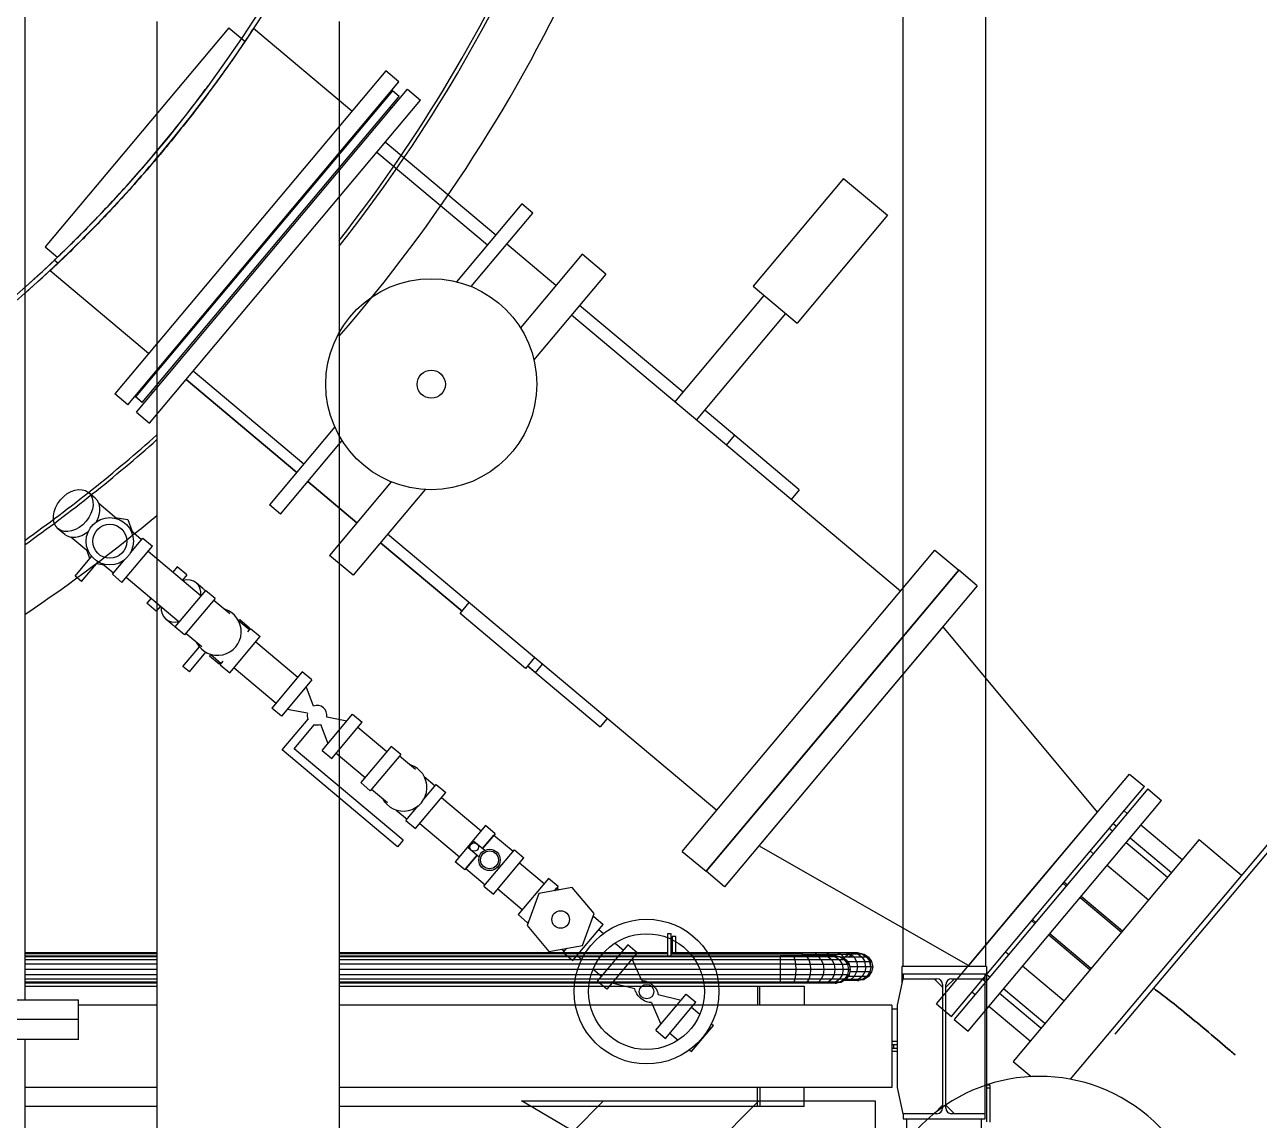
# Model space of a CAD drawing. Header units: metres. Extents: x 0 to 63075, y 0 to 44550.
# Drawn here: x 56354.2 to 56683.6, y 37077.2 to 37369.6 of the extents above; entities that cross this region are included whole.
import ezdxf

# ---------------------------------------------------------------- set-up
doc = ezdxf.new("R2010")
doc.units = ezdxf.units.M
doc.header["$LTSCALE"] = 75
for name, color, linetype in [('GSB', 7, 'Continuous'), ('ML6', 1, 'Continuous'), ('SL1', 8, 'Continuous')]:
    doc.layers.add(name, color=color, linetype=linetype)

# ---------------------------------------------------------------- blocks, each defined once
blk = doc.blocks.new('A$C6bae614f')
at = {"layer": 'SL1'}
h = blk.add_hatch(dxfattribs=at)
h.set_pattern_fill('_USER', color=256, scale=195, angle=44.9981, style=0, pattern_type=0)
h.set_pattern_definition([(44.99813, (326091.56, -18363.04), (-137.8813, 137.89033), [])])
h.paths.add_polyline_path([(390699.8, 21531.6), (390319, 21756.5), (390946.9, 21756.5), (390946.9, 21172.2)])
for p, q in [((391143.4, 29660.3), (391143.2, 21995.2)), ((390996.3, 26061.7), (390996.2, 21995.2)), ((389436.2, 24866), (389436.1, 21936.1)), ((389671.1, 23674.3), (389671, 20785.4)), ((389994.9, 23674.3), (389994.8, 20785.4)), ((389798.9, 23663.4), (389472.4, 23274.2)), ((389798.9, 23663.4), (389827.4, 23639.5)), ((389837.8, 23655.1), (389837.2, 23654.2)), ((389837.2, 23654.2), (389837.2, 23654.2)), ((390017.5, 23515.2), (389842.4, 23662.2)), ((390077.7, 23586.9), (389596.1, 23012.9)), ((390100.8, 23567.5), (390077.7, 23586.9)), ((389619.2, 22993.5), (390100.8, 23567.5)), ((390089.5, 23551.3), (389633.2, 23007.4)), ((389634.6, 22980.5), (390116.3, 23554.5)), ((389644.9, 22997.6), (390101.2, 23541.5)), ((390101.2, 23541.5), (390089.5, 23551.3)), ((390116.3, 23554.5), (390139.4, 23535.1)), ((389657.8, 22961.1), (390139.4, 23535.1)), ((390087.7, 23520.5), (390085.3, 23522.5)), ((390041.6, 23495), (389680.3, 23064.4)), ((390038.8, 23491.6), (390037.8, 23492.4)), ((390042, 23494.6), (390041.6, 23495)), ((390023.3, 23475.1), (390024.3, 23474.3)), ((390273.1, 23295), (390076.4, 23460)), ((390061.9, 23442.7), (390258.5, 23277.7)), ((390890.8, 23395.9), (390730.1, 23204.3)), ((390890.8, 23395.9), (390969, 23330.3)), ((390319.6, 23350.4), (390203.5, 23212.1)), ((390339, 23334.1), (390319.6, 23350.4)), ((390229.5, 23203.6), (390339, 23334.1)), ((390969, 23330.3), (390808.3, 23138.8)), ((389472.4, 23274.2), (389494.3, 23255.8)), ((390379.9, 23205.4), (390292.5, 23278.7)), ((389494.8, 23245.2), (389488.6, 23250.4)), ((389494.3, 23255.8), (389493.3, 23254.8)), ((389500.5, 23250.6), (389500.8, 23250.3)), ((390426.5, 23261), (390316.9, 23130.3)), ((390468.7, 23225.6), (390426.5, 23261)), ((389656.2, 23084.6), (389481.1, 23231.6)), ((389486.6, 23236.7), (389486.2, 23237.1)), ((389486.2, 23237.1), (389486.6, 23236.8)), ((389487.1, 23237.2), (389488, 23238.1)), ((390468.7, 23225.6), (390340.8, 23073.3)), ((390591.3, 22998.4), (390750.1, 23187.6)), ((390730.1, 23204.3), (390808.3, 23138.8)), ((390605.9, 23015.8), (390422, 23170)), ((390992.1, 22662.1), (390407.5, 23152.7)), ((390629.6, 22966.3), (390788.4, 23155.5)), ((389696.7, 23085.9), (389697.7, 23085.1)), ((389680.7, 23064.1), (389680.3, 23064.4)), ((389685.1, 23070.1), (389684.2, 23071)), ((389684.2, 23071), (389685.1, 23070.1)), ((389735.3, 23053.6), (389932, 22888.5)), ((389919.4, 22873.5), (389722.7, 23038.6)), ((389722.7, 23038.6), (389919.4, 22873.5)), ((389619.2, 22993.5), (389596.1, 23012.9)), ((389663.2, 23014.6), (389660.8, 23016.6)), ((389644.9, 22997.6), (389633.2, 23007.4)), ((389634.6, 22980.5), (389657.8, 22961.1)), ((390812.3, 22842.7), (390644.2, 22983.7)), ((389987, 22954.1), (389870.9, 22815.8)), ((389890.4, 22799.4), (389999.9, 22929.9)), ((390682.8, 22921.7), (390697.4, 22939.1)), ((390026.2, 22783.9), (389938.9, 22857.2)), ((389938.9, 22857.2), (390026.2, 22783.9)), ((390087.2, 22856.7), (389977.5, 22726)), ((389561.3, 22827.7), (389549.3, 22837.8)), ((390147.6, 22842.9), (390019.7, 22690.6)), ((390812.3, 22842.7), (390797.7, 22825.2)), ((389600, 22791.1), (389568, 22818)), ((389890.4, 22799.4), (389870.9, 22815.8)), ((389597.1, 22793.5), (389619.6, 22789.5)), ((389619.6, 22789.5), (389627.3, 22768.1)), ((389507.3, 22763.3), (389495.2, 22773.4)), ((389624.5, 22770.5), (389643.9, 22754.3)), ((389550, 22731.6), (389518, 22758.4)), ((389624, 22730.6), (389645.9, 22756.7)), ((389645.9, 22756.7), (389662.9, 22742.4)), ((390213.1, 22627.1), (390068.4, 22748.5)), ((390068.4, 22748.5), (390213.1, 22627.1)), ((390665.6, 22272.9), (390080.9, 22763.5)), ((389525.6, 22689.2), (389554.9, 22724.2)), ((389552, 22720.7), (389547.2, 22734)), ((389608.9, 22678), (389662.9, 22742.4)), ((389655.3, 22733.3), (389749.5, 22654.3)), ((390019.7, 22690.6), (389977.5, 22726)), ((390604.3, 22200), (391053.3, 22735)), ((391053.3, 22735), (391095.5, 22699.6)), ((389537.1, 22679.6), (389566.4, 22714.5)), ((389577.4, 22708.6), (389563.5, 22711)), ((389574.6, 22711), (389593.9, 22694.7)), ((389591.9, 22692.3), (389613.8, 22718.4)), ((389706.9, 22705.5), (389699.3, 22696.4)), ((389724, 22691.2), (389706.9, 22705.5)), ((389537.1, 22679.6), (389525.6, 22689.2)), ((389591.9, 22692.3), (389608.9, 22678)), ((389616.5, 22687.1), (389710.7, 22608.1)), ((389724, 22691.2), (389716.3, 22682.1)), ((390646.5, 22164.6), (391095.5, 22699.6)), ((391095.5, 22699.6), (390871, 22432.1)), ((391128.3, 22672.1), (391095.5, 22699.6)), ((389757.1, 22663.4), (389703.1, 22599)), ((389752.8, 22667), (389740.8, 22677.1)), ((389774.2, 22649.1), (389757.1, 22663.4)), ((391128.3, 22672.1), (390903.8, 22404.6)), ((389660.5, 22650.2), (389652.9, 22641.1)), ((389669.9, 22626.8), (389652.9, 22641.1)), ((389774.2, 22649.1), (389720.1, 22584.7)), ((389772.1, 22646.6), (389800.7, 22622.7)), ((390209.6, 22622.9), (390225.7, 22642.1)), ((389677.5, 22635.9), (389669.9, 22626.8)), ((390326, 22525.2), (390209.6, 22622.9)), ((389698.8, 22602.6), (389686.7, 22612.7)), ((389720.1, 22584.7), (389703.1, 22599)), ((389835.4, 22593.6), (389816, 22609.8)), ((389816.6, 22609.3), (389818.6, 22611.8)), ((389818.6, 22611.8), (389835.6, 22597.5)), ((389832.3, 22589.9), (389837.4, 22596)), ((389833.6, 22595.1), (389835.6, 22597.5)), ((389837.4, 22596), (389854.4, 22581.7)), ((391067.1, 22599.1), (390903.8, 22404.6)), ((391067.1, 22599.1), (391341.6, 22269.4)), ((389750.7, 22563.2), (389722.2, 22587.1)), ((389800.4, 22517.3), (389854.4, 22581.7)), ((389846.8, 22572.6), (389921.6, 22509.8)), ((389717.1, 22528.5), (389746.4, 22563.5)), ((389728.6, 22518.9), (389757.9, 22553.8)), ((389764.6, 22547.4), (389766.6, 22549.8)), ((389766.1, 22550.3), (389785.4, 22534)), ((389728.6, 22518.9), (389717.1, 22528.5)), ((389764.6, 22547.4), (389781.6, 22533.1)), ((389781.6, 22533.1), (389783.6, 22535.5)), ((389783.4, 22531.6), (389788.5, 22537.7)), ((389783.4, 22531.6), (389800.4, 22517.3)), ((389808, 22526.4), (389882.9, 22463.6)), ((390342.1, 22544.4), (390326, 22525.2)), ((390343.7, 22517.5), (390329.5, 22529.4)), ((390329.5, 22529.4), (390458.6, 22421.1)), ((390343.7, 22517.5), (390356.3, 22532.5)), ((389929.3, 22518.9), (389875.2, 22454.5)), ((389946.3, 22504.6), (389892.2, 22440.2)), ((389946.3, 22504.6), (389929.3, 22518.9)), ((389949.3, 22458.3), (389936.3, 22492.7)), ((389892.2, 22440.2), (389875.2, 22454.5)), ((389938.4, 22445.3), (389902.3, 22452.2)), ((389964.7, 22379.4), (390018.7, 22443.8)), ((389972.6, 22438.8), (390008.7, 22431.9)), ((390018.7, 22443.8), (390035.8, 22429.6)), ((389893.8, 22380.2), (389939.7, 22434.9)), ((389915, 22382.1), (389951.2, 22425.2)), ((389961.7, 22425.8), (389974.7, 22391.4)), ((389981.7, 22365.2), (390035.8, 22429.6)), ((390028.1, 22420.5), (390079.4, 22377.4)), ((390471.2, 22436), (390458.6, 22421.1)), ((390871, 22432.1), (390646.5, 22164.6)), ((390903.8, 22404.6), (390679.3, 22137)), ((390903.8, 22404.6), (390740.6, 22210)), ((390098.7, 22208.3), (389893.8, 22380.2)), ((390108.4, 22219.8), (389915, 22382.1)), ((389964.7, 22379.4), (389981.7, 22365.2)), ((389989.3, 22374.3), (390040.7, 22331.2)), ((390087.1, 22386.5), (390033, 22322.1)), ((390104.1, 22372.2), (390087.1, 22386.5)), ((390104.1, 22372.2), (390050, 22307.8)), ((390102.1, 22369.8), (390130.6, 22345.8)), ((390146, 22332.9), (390165.3, 22316.7)), ((391227.3, 22133.2), (391398.7, 22337.4)), ((391743.8, 22331.6), (391293.7, 21795.2)), ((391398.7, 22337.4), (391425.5, 22315)), ((390050, 22307.8), (390033, 22322.1)), ((390080.6, 22286.3), (390052.1, 22310.2)), ((390145.4, 22293), (390167.3, 22319.1)), ((390167.3, 22319.1), (390184.4, 22304.9)), ((391431.5, 22311), (391087.6, 21901.1)), ((391254, 22110.7), (391425.5, 22315)), ((391373.2, 21875.2), (391751.1, 22325.5)), ((391431.5, 22311), (391456, 22290.4)), ((390130.3, 22240.5), (390184.4, 22304.9)), ((390176.7, 22295.8), (390247.2, 22236.6)), ((391112.1, 21880.6), (391456, 22290.4)), ((390096, 22273.4), (390115.3, 22257.2)), ((390113.3, 22254.7), (390135.2, 22280.8)), ((391341.6, 22269.4), (391227.3, 22133.2)), ((391394.8, 22267.1), (391389.2, 22271.8)), ((390113.3, 22254.7), (390130.3, 22240.5)), ((390138, 22249.5), (390208.4, 22190.4)), ((390254.8, 22245.7), (390200.8, 22181.3)), ((390271.9, 22231.4), (390254.8, 22245.7)), ((391375.5, 22244.2), (391369.9, 22248.8)), ((391492.6, 22185), (391419.3, 22246.6)), ((390108.4, 22219.8), (390098.7, 22208.3)), ((390271.9, 22231.4), (390249.7, 22205)), ((390249.7, 22205), (390269.8, 22229)), ((390269.8, 22229), (390303.9, 22200.4)), ((391522.8, 22221), (391192, 21826.8)), ((391368.5, 22235.8), (391362.9, 22240.5)), ((391473.3, 22162.1), (391400, 22223.6)), ((391522.8, 22221), (391598, 22157.9)), ((390224.1, 22206.8), (390233.8, 22218.3)), ((390224.1, 22206.8), (390243.7, 22190.4)), ((390233.8, 22218.3), (390253.3, 22201.9)), ((390251.9, 22138.4), (390306, 22202.8)), ((390306, 22202.8), (390323, 22188.5)), ((390604.3, 22200), (390646.5, 22164.6)), ((391113, 21997), (390740.6, 22210)), ((391334.8, 22195.7), (391329.3, 22200.4)), ((391466.3, 22153.7), (391393, 22215.3)), ((390217.8, 22167), (390200.8, 22181.3)), ((390240, 22193.5), (390217.8, 22167)), ((390219.9, 22169.5), (390240, 22193.5)), ((390269, 22124.1), (390323, 22188.5)), ((390315.4, 22179.4), (390358.9, 22142.9)), ((390219.9, 22169.5), (390254, 22140.8)), ((390679.3, 22137), (390646.5, 22164.6)), ((391432.7, 22113.6), (391359.4, 22175.2)), ((390251.9, 22138.4), (390269, 22124.1)), ((390276.6, 22133.2), (390320.1, 22096.7)), ((390366.6, 22152), (390312.5, 22087.6)), ((390408.8, 22135.6), (390349.4, 22125.2)), ((390383.6, 22137.7), (390366.6, 22152)), ((390383.6, 22137.7), (390377.2, 22130.1)), ((390377.2, 22130.1), (390381.5, 22135.2)), ((390381.5, 22135.2), (390385.9, 22131.6)), ((390447.6, 22089.4), (390408.8, 22135.6)), ((391055.8, 21928.9), (391227.3, 22133.2)), ((391227.3, 22133.2), (391113, 21997)), ((391286.6, 22138.2), (391281, 22142.9)), ((391288.3, 22140.3), (391282.8, 22144.9)), ((390349.4, 22125.2), (390328.8, 22068.5)), ((391082.6, 21906.4), (391254, 22110.7)), ((391384.4, 22056.1), (391311.1, 22117.6)), ((391386.2, 22058.2), (391312.8, 22119.7)), ((390427, 22032.7), (390447.6, 22089.4)), ((390329.5, 22073.3), (390312.5, 22087.6)), ((390328.8, 22068.5), (390367.5, 22022.3)), ((390331.3, 22075.4), (390329.5, 22073.3)), ((390409.8, 22005.9), (390463.8, 22070.3)), ((390445.1, 22082.6), (390446.8, 22084.6)), ((390446.8, 22084.6), (390463.8, 22070.3)), ((391230.8, 22071.8), (391225.3, 22076.5)), ((391232.6, 22073.9), (391227, 22078.5)), ((390456.2, 22061.2), (390464.5, 22054.3)), ((390578.2, 22053.7), (390578.2, 22014.6)), ((390584.5, 22053.7), (390578.2, 22053.7)), ((390584.5, 22014.6), (390584.5, 22053.7)), ((390586.4, 22048.6), (390586.4, 22019.5)), ((390592.8, 22048.6), (390586.4, 22048.6)), ((390592.8, 22019.5), (390592.8, 22048.6)), ((391328.7, 21989.7), (391255.3, 22051.2)), ((391330.4, 21991.8), (391257.1, 22053.3)), ((390367.5, 22022.3), (390427, 22032.7)), ((390390.5, 22026.3), (390394.8, 22022.6)), ((390392.8, 22020.2), (390399.2, 22027.8)), ((390507.4, 22033.8), (390453.3, 21969.4)), ((390484.9, 22037.1), (390499.8, 22024.7)), ((390524.4, 22019.5), (390507.4, 22033.8)), ((389671, 22019.5), (389436.1, 22019.5)), ((389671, 22017.7), (389436.1, 22017.7)), ((389436.1, 22014.6), (389671, 22014.6)), ((389671, 22012.8), (389436.1, 22012.8)), ((389671, 22007.5), (389436.1, 22007.5)), ((390578.2, 22019.5), (389994.9, 22019.5)), ((390578.2, 22017.6), (389994.9, 22017.7)), ((389994.9, 22014.6), (390778.2, 22014.6)), ((390778.2, 22012.7), (389994.9, 22012.8)), ((390778.2, 22007.5), (389994.9, 22007.5)), ((390392.8, 22020.2), (390409.8, 22005.9)), ((390417.4, 22015), (390425.7, 22008.1)), ((390524.4, 22019.5), (390470.4, 21955.1)), ((390532.3, 21970.3), (390515.3, 22008.7)), ((390818.2, 22019.5), (390584.5, 22019.5)), ((390818.2, 22017.6), (390584.5, 22017.6)), ((390800.4, 22014.6), (390778.2, 22014.6)), ((390778.2, 22014.6), (390778.2, 22012.7)), ((390778.2, 22012.7), (390778.2, 21999.5)), ((390825.6, 22012.7), (390778.2, 22012.7)), ((390804.3, 22007.5), (390778.2, 22007.5)), ((390821.6, 22014.6), (390800.4, 22014.6)), ((390800.4, 22014.6), (390802.5, 22012.7)), ((390802.5, 22012.7), (390804.3, 22007.5)), ((390804.3, 22007.5), (390805.4, 21999.5)), ((390829, 22007.5), (390804.3, 22007.5)), ((390908.3, 22019.5), (390818.2, 22019.5)), ((390818.2, 22014.6), (390818.2, 22019.5)), ((390818.2, 22017.6), (390886.3, 22017.6)), ((390840.5, 22014.6), (390821.6, 22014.6)), ((390821.6, 22014.6), (390825.6, 22012.7)), ((390825.6, 22012.7), (390829, 22007.5)), ((390846.3, 22012.7), (390825.6, 22012.7)), ((390851.3, 22007.5), (390829, 22007.5)), ((390829, 22007.5), (390831.3, 21999.5)), ((390837.3, 22014.6), (390838.3, 22017.6)), ((390840.4, 22019.5), (390842.5, 22017.6)), ((390840.5, 22014.6), (390846.3, 22012.7)), ((390875.7, 22014.6), (390840.5, 22014.6)), ((390842.5, 22017.6), (390843.5, 22014.6)), ((390846.3, 22012.7), (390851.3, 22007.5)), ((390876.7, 22012.7), (390846.3, 22012.7)), ((390869.8, 22007.5), (390851.3, 22007.5)), ((390851.3, 22007.5), (390854.6, 21999.5)), ((390856.3, 22014.6), (390863.6, 22012.7)), ((390861.5, 22019.5), (390865.6, 22017.6)), ((390863.6, 22012.7), (390869.8, 22007.5)), ((390865.6, 22017.6), (390867.6, 22014.6)), ((390868.3, 22014.6), (390876.7, 22012.7)), ((390883.8, 22007.5), (390869.8, 22007.5)), ((390869.8, 22007.5), (390874, 21999.5)), ((390875.7, 22014.6), (390884.8, 22012.7)), ((390878.2, 22014.6), (390875.7, 22014.6)), ((390876.7, 22012.7), (390883.8, 22007.5)), ((390884.8, 22012.7), (390876.7, 22012.7)), ((390878.2, 22014.6), (390887.5, 22012.7)), ((390880.5, 22019.5), (390886.3, 22017.6)), ((390892.5, 22007.5), (390883.8, 22007.5)), ((390883.8, 22007.5), (390888.6, 21999.5)), ((390884.8, 22012.7), (390892.5, 22007.5)), ((390884.8, 22012.7), (390887.5, 22012.7)), ((390886.3, 22017.6), (390903.6, 22017.6)), ((390891.3, 22012.3), (390886.3, 22017.6)), ((390887.5, 22016.4), (390889, 22017.6)), ((390887.5, 22012.7), (390895.4, 22007.5)), ((390888.1, 22012.3), (390891.3, 22012.3)), ((390891.3, 22012.3), (390892.5, 22009.4)), ((390923.8, 22012.3), (390891.3, 22012.3)), ((390891.4, 22010.1), (390891.9, 22010.9)), ((390892.5, 22007.5), (390895.4, 22007.5)), ((390892.5, 22007.5), (390897.6, 21999.5)), ((390892.7, 22012.3), (390899.8, 22017.6)), ((390895.4, 22007.5), (390900.7, 21999.5)), ((390896.3, 22019.5), (390903.6, 22017.6)), ((390897.4, 22004.4), (390928.6, 22004.4)), ((390898.8, 22012.3), (390904.9, 22016.5)), ((390900.9, 22012.3), (390905.9, 22015.7)), ((390916.7, 22017.6), (390903.6, 22017.6)), ((390903.6, 22017.6), (390909.8, 22012.3)), ((390908.4, 22013.5), (390906.6, 22012.3)), ((390908.3, 22019.5), (390916.7, 22017.6)), ((390915.7, 22019.5), (390908.3, 22019.5)), ((390909.8, 22012.3), (390914, 22004.4)), ((390914, 22004.4), (390915.4, 21995.1)), ((390915.7, 22019.5), (390918.2, 22019.5)), ((390915.7, 22019.5), (390924.8, 22017.6)), ((390924.8, 22017.6), (390916.7, 22017.6)), ((390916.7, 22017.6), (390923.8, 22012.3)), ((390918.2, 22019.5), (390927.5, 22017.6)), ((390932.5, 22012.3), (390923.8, 22012.3)), ((390923.8, 22012.3), (390928.6, 22004.4)), ((390924.8, 22017.6), (390927.5, 22017.6)), ((390924.8, 22017.6), (390932.5, 22012.3)), ((390927.5, 22017.6), (390935.4, 22012.3)), ((390930.2, 21995.1), (390928.6, 22004.4)), ((390928.6, 22004.4), (390937.6, 22004.4)), ((390932.5, 22012.3), (390935.4, 22012.3)), ((390932.5, 22012.3), (390937.6, 22004.4)), ((390935.4, 22012.3), (390940.7, 22004.4)), ((390937.7, 22003.2), (390936.9, 22004.4)), ((390937.6, 22004.4), (390940.7, 22004.4)), ((390937.6, 22004.4), (390939.4, 21995.1)), ((390939.3, 21995.1), (390937.7, 22003.2)), ((390940.7, 22004.4), (390942.6, 21995.1)), ((391184.3, 22016.3), (391178.7, 22021)), ((389671, 21999.6), (389436.1, 21999.6)), ((389671, 21990.2), (389436.1, 21990.2)), ((389671, 21980.9), (389436.1, 21980.9)), ((390778.2, 21999.5), (389994.9, 21999.6)), ((390778.2, 21990.2), (389994.9, 21990.2)), ((390778.2, 21980.9), (389994.9, 21980.9)), ((390446.2, 21990.9), (390461, 21978.5)), ((390805.4, 21999.5), (390778.2, 21999.5)), ((390778.2, 21999.5), (390778.2, 21990.2)), ((390778.2, 21990.2), (390778.2, 21980.9)), ((390805.8, 21990.2), (390778.2, 21990.2)), ((390805.4, 21980.9), (390778.2, 21980.9)), ((390778.2, 21980.9), (390778.2, 21967.7)), ((390805.4, 21980.9), (390804.3, 21972.9)), ((390805.4, 21999.5), (390831.3, 21999.5)), ((390805.4, 21999.5), (390805.8, 21990.2)), ((390805.8, 21990.2), (390805.4, 21980.9)), ((390831.3, 21980.9), (390805.4, 21980.9)), ((390832.1, 21990.2), (390805.8, 21990.2)), ((390831.3, 21980.9), (390829, 21972.9)), ((390831.3, 21999.5), (390854.6, 21999.5)), ((390831.3, 21999.5), (390832.1, 21990.2)), ((390832.1, 21990.2), (390831.3, 21980.9)), ((390854.6, 21980.9), (390831.3, 21980.9)), ((390855.7, 21990.2), (390832.1, 21990.2)), ((390854.6, 21980.9), (390851.3, 21972.9)), ((390854.6, 21999.5), (390855.7, 21990.2)), ((390854.6, 21999.5), (390888.6, 21999.5)), ((390855.7, 21990.2), (390854.6, 21980.9)), ((390888.6, 21980.9), (390854.6, 21980.9)), ((390890.2, 21990.2), (390855.7, 21990.2)), ((390874, 21980.9), (390869.8, 21972.9)), ((390874, 21999.5), (390875.4, 21990.2)), ((390875.4, 21990.2), (390874, 21980.9)), ((390888.6, 21980.9), (390883.8, 21972.9)), ((390888.6, 21999.5), (390897.6, 21999.5)), ((390888.6, 21999.5), (390890.2, 21990.2)), ((390890.2, 21990.2), (390888.6, 21980.9)), ((390897.6, 21980.9), (390888.6, 21980.9)), ((390899.4, 21990.2), (390890.2, 21990.2)), ((390897.6, 21980.9), (390892.5, 21972.9)), ((390900.7, 21980.9), (390895.4, 21972.9)), ((390897.6, 21999.5), (390899.4, 21990.2)), ((390897.6, 21999.5), (390900.7, 21999.5)), ((390899.4, 21990.2), (390897.6, 21980.9)), ((390897.6, 21980.9), (390900.7, 21980.9)), ((390899.4, 21990.2), (390902.6, 21990.2)), ((390900.7, 21999.5), (390902.6, 21990.2)), ((390902.6, 21990.2), (390900.7, 21980.9)), ((390915.4, 21995.1), (390901.6, 21995.1)), ((390928.6, 21985.8), (390901.7, 21985.8)), ((390914, 21985.8), (390909.8, 21977.8)), ((390915.4, 21995.1), (390914, 21985.8)), ((390930.2, 21995.1), (390915.4, 21995.1)), ((390928.6, 21985.8), (390923.8, 21977.8)), ((390930.2, 21995.1), (390928.6, 21985.8)), ((390937.6, 21985.8), (390928.6, 21985.8)), ((390939.4, 21995.1), (390930.2, 21995.1)), ((390937.6, 21985.8), (390932.5, 21977.8)), ((390940.7, 21985.8), (390935.4, 21977.8)), ((390939.4, 21995.1), (390937.6, 21985.8)), ((390937.6, 21985.8), (390940.7, 21985.8)), ((390939.4, 21995.1), (390942.6, 21995.1)), ((390942.6, 21995.1), (390940.7, 21985.8)), ((390994.7, 21995.2), (390994.7, 21964.3)), ((390996.2, 21995.2), (390994.7, 21995.2)), ((390994.7, 21982.7), (391144.7, 21982.7)), ((391143.2, 21995.2), (390996.2, 21995.2)), ((390996.7, 21982.7), (390996.7, 21973.6)), ((391142.6, 21724.7), (391142.7, 21982.7)), ((391144.7, 21995.2), (391143.2, 21995.2)), ((391144.7, 21995.2), (391144.6, 21719.2)), ((391150.7, 21976.3), (391145.1, 21980.9)), ((391282.2, 21934.2), (391208.8, 21995.8)), ((389671, 21973), (389436.1, 21973)), ((389671, 21967.7), (389436.1, 21967.7)), ((389671, 21965.8), (389436.1, 21965.8)), ((389436.1, 21960.7), (389671, 21960.7)), ((390778.2, 21972.9), (389994.9, 21973)), ((390778.2, 21967.7), (389994.9, 21967.7)), ((390778.2, 21965.8), (389994.9, 21965.8)), ((389994.9, 21960.7), (390821.1, 21960.7)), ((390470.4, 21955.1), (390453.3, 21969.4)), ((390520.2, 21955.9), (390479.4, 21965.9)), ((390738.1, 21960.7), (390738.1, 21926.7)), ((390742.4, 21926.7), (390742.4, 21960.7)), ((390804.3, 21972.9), (390778.2, 21972.9)), ((390802.5, 21967.7), (390778.2, 21967.7)), ((390778.2, 21967.7), (390778.2, 21965.8)), ((390800.4, 21965.8), (390778.2, 21965.8)), ((390802.5, 21967.7), (390800.4, 21965.8)), ((390821.6, 21965.8), (390800.4, 21965.8)), ((390804.3, 21972.9), (390802.5, 21967.7)), ((390825.6, 21967.7), (390802.5, 21967.7)), ((390829, 21972.9), (390804.3, 21972.9)), ((390821.1, 21960.7), (390821.1, 21926.7)), ((390825.6, 21967.7), (390821.6, 21965.8)), ((390840.5, 21965.8), (390821.6, 21965.8)), ((390829, 21972.9), (390825.6, 21967.7)), ((390846.3, 21967.7), (390825.6, 21967.7)), ((390851.3, 21972.9), (390829, 21972.9)), ((390846.3, 21967.7), (390840.5, 21965.8)), ((390856.3, 21965.8), (390840.5, 21965.8)), ((390851.3, 21972.9), (390846.3, 21967.7)), ((390863.6, 21967.7), (390846.3, 21967.7)), ((390869.8, 21972.9), (390851.3, 21972.9)), ((390863.6, 21967.7), (390856.3, 21965.8)), ((390868.3, 21965.8), (390856.3, 21965.8)), ((390869.8, 21972.9), (390863.6, 21967.7)), ((390876.7, 21967.7), (390863.6, 21967.7)), ((390876.7, 21967.7), (390868.3, 21965.8)), ((390875.7, 21965.8), (390868.3, 21965.8)), ((390883.8, 21972.9), (390869.8, 21972.9)), ((390884.8, 21967.7), (390875.7, 21965.8)), ((390875.7, 21965.8), (390878.2, 21965.8)), ((390883.8, 21972.9), (390876.7, 21967.7)), ((390884.8, 21967.7), (390876.7, 21967.7)), ((390887.5, 21967.7), (390878.2, 21965.8)), ((390892.5, 21972.9), (390883.8, 21972.9)), ((390892.5, 21972.9), (390884.8, 21967.7)), ((390884.8, 21967.7), (390887.5, 21967.7)), ((390895.4, 21972.9), (390887.5, 21967.7)), ((390896.3, 21970.7), (390892.1, 21970.7)), ((390892.5, 21972.9), (390895.4, 21972.9)), ((390903.6, 21972.6), (390894.8, 21972.6)), ((390903.6, 21972.6), (390896.3, 21970.7)), ((390915.6, 21970.7), (390896.3, 21970.7)), ((390923.8, 21977.8), (390898.7, 21977.8)), ((390909.8, 21977.8), (390903.6, 21972.6)), ((390924.8, 21972.6), (390903.6, 21972.6)), ((390916.7, 21972.6), (390908.3, 21970.7)), ((390924.8, 21972.6), (390915.6, 21970.7)), ((390915.6, 21970.7), (390918.2, 21970.7)), ((390923.8, 21977.8), (390916.7, 21972.6)), ((390927.5, 21972.6), (390918.2, 21970.7)), ((390932.5, 21977.8), (390923.8, 21977.8)), ((390932.5, 21977.8), (390924.8, 21972.6)), ((390924.8, 21972.6), (390927.5, 21972.6)), ((390935.4, 21977.8), (390927.5, 21972.6)), ((390932.5, 21977.8), (390935.4, 21977.8)), ((390986.6, 21926.7), (390996.7, 21973.6)), ((390996.7, 21973.6), (391056.6, 21973.6)), ((391066.6, 21958.6), (391051.6, 21973.6)), ((391066.6, 21963.6), (391066.6, 21743.8)), ((391087.7, 21973.6), (391072.7, 21958.6)), ((391072.7, 21743.8), (391072.7, 21963.6)), ((391082.7, 21973.6), (391142.7, 21973.6)), ((391143.7, 21967.9), (391138.1, 21972.6)), ((388934.5, 21936.1), (389531.4, 21936.1)), ((389531.4, 21866), (389531.4, 21936.1)), ((390557.4, 21882.1), (390611.4, 21946.5)), ((390561.5, 21945.7), (390602.3, 21935.7)), ((390611.4, 21946.5), (390628.4, 21932.2)), ((391124.4, 21945), (391118.8, 21949.6)), ((391241.5, 21885.8), (391168.2, 21947.4)), ((391248.5, 21894.2), (391175.2, 21955.7)), ((389671, 21926.7), (389531.4, 21926.7)), ((390976.6, 21926.7), (389994.9, 21926.7)), ((390549.5, 21931.4), (390566.4, 21892.9)), ((390574.4, 21867.8), (390628.4, 21932.2)), ((390620.8, 21923.1), (390635.6, 21910.7)), ((390976.6, 21926.7), (390976.6, 21780.7)), ((390976.6, 21920.2), (390986.6, 21920.2)), ((390986.6, 21780.7), (390986.6, 21926.7)), ((391055.8, 21928.9), (391082.6, 21906.4)), ((391222.2, 21862.8), (391148.9, 21924.4)), ((389531.4, 21901), (388934.5, 21901)), ((390621, 21844.2), (390659.8, 21890.4)), ((390656, 21893.6), (390659.8, 21890.4)), ((391087.6, 21901.1), (391112.1, 21880.6)), ((390557.4, 21882.1), (390574.4, 21867.8)), ((390582, 21876.9), (390596.8, 21864.5)), ((389531.4, 21866), (388934.5, 21866)), ((389436.1, 21866), (389436.1, 20910.7)), ((390617.2, 21847.3), (390621, 21844.2)), ((390976.6, 21863), (390986.6, 21863)), ((390976.6, 21856.7), (390986.6, 21856.7)), ((390976.6, 21850.6), (390986.6, 21850.6)), ((390979.6, 21856.7), (390979.6, 21850.6)), ((390986.6, 21844.3), (390976.6, 21844.3)), ((391192, 21826.8), (391224.1, 21799.9)), ((389671, 21780.7), (389436.1, 21780.7)), ((390976.6, 21780.7), (389994.9, 21780.7)), ((390738.1, 21746.7), (390738.1, 21780.7)), ((390742.4, 21780.7), (390742.4, 21746.7)), ((390821.1, 21746.7), (390821.1, 21780.7)), ((390996.6, 21733.8), (390986.6, 21780.7)), ((391144.7, 21785.1), (391150.9, 21785.1)), ((391150.9, 21785.1), (391150.8, 21718.6)), ((391150.9, 21779.5), (391144.7, 21779.5)), ((389671, 21746.7), (389436.1, 21746.7)), ((390742.4, 21746.7), (389994.9, 21746.7)), ((390821.1, 21746.7), (390742.4, 21746.7)), ((391051.6, 21733.8), (391066.6, 21748.8)), ((391087.7, 21733.8), (391072.7, 21748.8)), ((391056.6, 21733.8), (390996.6, 21733.8)), ((390996.6, 21733.8), (390996.6, 21724.7)), ((390996.6, 21724.7), (391142.6, 21724.7)), ((391003.1, 20955.7), (391003.1, 21724.7)), ((391142.6, 21733.8), (391082.7, 21733.8)), ((391136.1, 20955.7), (391136.1, 21724.7))]:
    blk.add_line(p, q, dxfattribs=at)
blk.add_lwpolyline([(390699.8, 21531.6), (390319, 21756.5), (390946.9, 21756.5), (390946.9, 21172.2)], close=True, dxfattribs=at)
for centre, radius in [((390158.4, 23030.1), 187.5), ((390158.4, 23030.1), 25), ((389587.3, 22751), 42), ((389587.3, 22751), 30.2), ((390234.7, 22207.7), 7.5), ((390261.9, 22184.9), 19), ((390261.9, 22184.9), 15.9), ((390388.2, 22078.9), 15.6), ((390540.9, 21950.8), 128.6), ((390540.9, 21950.8), 102.9), ((390540.9, 21950.8), 12.9)]:
    blk.add_circle(centre, radius, dxfattribs=at)
for centre, radius, start, end in [((387869.8, 24953.8), 2358, 142.4644, 37.5319), ((387869.8, 24953.8), 2350, 142.3144, 37.6819), ((387869.8, 24953.8), 2708, 321.6995, 351.2685), ((387869.8, 24953.8), 2701.6, 321.8703, 351.2478), ((387869.8, 24953.8), 2810, 319.1375, 351.5877), ((387869.8, 24953.8), 2350, 311.8026, 320.0421), ((387869.8, 24953.8), 2358, 311.629, 319.8106), ((388561.6, 24229.7), 1348.5, 313.4307, 313.7009), ((388081.7, 24724.4), 2046.1, 313.1484, 313.3814), ((387869.8, 24953.8), 2701.6, 305.4365, 311.8159), ((387869.8, 24953.8), 2708, 305.3409, 311.6958), ((387869.8, 24953.8), 2810, 303.8791, 309.8686), ((389778.8, 22590.3), 42, 207.5869, 72.4094), ((389955.5, 22442), 17.4, 169.2105, 204.4255), ((389955.5, 22442), 17.4, 349.2105, 110.7857), ((389955.5, 22442), 17.4, 255.5707, 290.7857), ((390108.7, 22313.5), 42, 207.5869, 72.4094), ((391056.6, 21963.6), 10, 359.9981, 89.9981), ((391082.7, 21963.6), 10, 89.9981, 179.9981), ((391239.1, 21501.8), 298.4, 245.3473, 225.3606), ((391056.6, 21743.8), 10, 269.9981, 359.9981), ((391082.7, 21743.8), 10, 179.9981, 269.9981)]:
    blk.add_arc(centre, radius, start, end, dxfattribs=at)
blk.add_ellipse((389522.3, 22805.6), major_axis=(27, 32.2), ratio=0.707107, dxfattribs=at)
for centre, major_axis, start_param, end_param in [((389534.3, 22795.5), (27, 32.2), 4.983662, 6.283185), ((389534.3, 22795.5), (-27, -32.2), 0, 1.299523), ((389713.8, 22644.9), (27, 32.2), 5.512628, 7.053743), ((389725.8, 22634.8), (27, 32.2), 6.092377, 6.283185), ((389713.8, 22644.9), (-27, -32.2), 5.512628, 7.053743), ((389725.8, 22634.8), (-27, -32.2), 0, 0.190809)]:
    blk.add_ellipse(centre, major_axis=major_axis, ratio=0.707107, start_param=start_param, end_param=end_param, dxfattribs=at)
for points, knots in [([(389842.4, 23662.2), (389842.6, 23662.5), (389838.6, 23656.2), (389830.6, 23644.2), (389826.6, 23638.2), (389821.6, 23630.7), (389815.7, 23622.2), (389809.8, 23613.6), (389803.2, 23603.9), (389796, 23593.7), (389785.2, 23578.4), (389772, 23560.1), (389757.2, 23540.3), (389747.4, 23527.1), (389736.8, 23513.2), (389725.7, 23499.1), (389714.7, 23485), (389703.2, 23470.7), (389691.8, 23456.7), (389686, 23449.7), (389680.3, 23442.8), (389674.6, 23436), (389651.9, 23408.9), (389627.1, 23380.7), (389603.6, 23355.2), (389591.8, 23342.4), (389580.4, 23330.4), (389569.8, 23319.3), (389559.2, 23308.2), (389549.3, 23298.1), (389540.4, 23289.2), (389527.2, 23275.8), (389515, 23264), (389505.4, 23254.7), (389499, 23248.6), (389493.8, 23243.6), (389489.8, 23239.8), (389485.9, 23236.1), (389483.3, 23233.7), (389482, 23232.5), (389481.4, 23231.9), (389481.1, 23231.6), (389481.1, 23231.6)], [847.794904, 847.794904, 847.794904, 847.794904, 953.787872, 953.787872, 953.787872, 1006.77625, 1006.77625, 1006.77625, 1059.764627, 1059.764627, 1059.764627, 1139.246645, 1139.246645, 1139.246645, 1192.234657, 1192.234657, 1192.234657, 1245.222669, 1245.222669, 1245.222669, 1271.716676, 1271.716676, 1271.716676, 1377.6927, 1377.6927, 1377.6927, 1430.680712, 1430.680712, 1430.680712, 1483.668724, 1483.668724, 1483.668724, 1563.15129, 1563.15129, 1563.15129, 1616.139668, 1616.139668, 1616.139668, 1669.128045, 1669.128045, 1669.128045, 1695.622234, 1695.622234, 1695.622234, 1695.622234]), ([(389837.7, 23655), (389839.6, 23657.9), (389841, 23660), (389841.7, 23661.1), (389842.1, 23661.7), (389842.3, 23662), (389842.4, 23662.2)], [780.674429, 780.674429, 780.674429, 780.674429, 821.316928, 821.316928, 821.316928, 843.058685, 843.058685, 843.058685, 843.058685]), ([(389488.7, 23250.4), (389488.1, 23249.9), (389490.7, 23252.3), (389496.6, 23258), (389500.2, 23261.4), (389505, 23266), (389510.8, 23271.7), (389516.6, 23277.4), (389523.4, 23284.1), (389530.9, 23291.6), (389534.7, 23295.3), (389538.6, 23299.3), (389542.6, 23303.3), (389558.6, 23319.5), (389578.7, 23340.4), (389600.2, 23363.8), (389610.9, 23375.4), (389621.9, 23387.7), (389632.9, 23400.2), (389643.9, 23412.6), (389654.8, 23425.3), (389665.2, 23437.6), (389680.9, 23456.1), (389697, 23475.8), (389712.2, 23495), (389722.3, 23507.9), (389732.1, 23520.5), (389741.2, 23532.5), (389748.6, 23542.2), (389755.5, 23551.4), (389761.9, 23560.1)], [-6.524973, -6.524973, -6.524973, -6.524973, 72.647565, 72.647565, 72.647565, 121.079274, 121.079274, 121.079274, 169.510984, 169.510984, 169.510984, 193.726839, 193.726839, 193.726839, 290.601766, 290.601766, 290.601766, 339.039229, 339.039229, 339.039229, 387.476693, 387.476693, 387.476693, 460.113682, 460.113682, 460.113682, 508.538341, 508.538341, 508.538341, 547.612713, 547.612713, 547.612713, 547.612713]), ([(390532.3, 21970.3), (390533, 21970.3), (390533.7, 21970.3), (390534.4, 21970.2), (390536.3, 21970.1), (390538.2, 21969.7), (390540.1, 21969.1), (390542.6, 21968.3), (390545, 21967.1), (390547.2, 21965.7), (390550.1, 21963.9), (390552.7, 21961.6), (390555, 21959), (390557.5, 21956.1), (390559.6, 21952.7), (390560.7, 21949.1), (390561.1, 21948), (390561.4, 21946.9), (390561.5, 21945.7)], [0.01074673, 0.01074673, 0.01074673, 0.01074673, 0.0128074, 0.0128074, 0.0128074, 0.01864352, 0.01864352, 0.01864352, 0.02652363, 0.02652363, 0.02652363, 0.03677422, 0.03677422, 0.03677422, 0.04827276, 0.04827276, 0.04827276, 0.05169454, 0.05169454, 0.05169454, 0.05169454]), ([(391441.7, 21956.7), (391442.1, 21956.4), (391442.6, 21956.1), (391443.1, 21955.7), (391448.7, 21951.7), (391456.6, 21945.7), (391466.4, 21938.1), (391476.2, 21930.4), (391487.6, 21921.2), (391500.2, 21911), (391512.7, 21900.8), (391526, 21889.7), (391539.4, 21878.5), (391552.8, 21867.2), (391566, 21856), (391578.3, 21845.4), (391581.1, 21843), (391583.8, 21840.6), (391586.5, 21838.3)], [23.703284, 23.703284, 23.703284, 23.703284, 25.885731, 25.885731, 25.885731, 50.764486, 50.764486, 50.764486, 75.694829, 75.694829, 75.694829, 100.676651, 100.676651, 100.676651, 125.658473, 125.658473, 125.658473, 131.401821, 131.401821, 131.401821, 131.401821]), ([(391586.5, 21838.3), (391583.8, 21840.6), (391581.1, 21843), (391578.3, 21845.4), (391566, 21856), (391552.8, 21867.2), (391539.4, 21878.5), (391526, 21889.7), (391512.7, 21900.8), (391500.2, 21911), (391487.6, 21921.2), (391476.2, 21930.4), (391466.4, 21938.1), (391456.6, 21945.7), (391448.7, 21951.7), (391443.1, 21955.7), (391442.6, 21956.1), (391442.1, 21956.4), (391441.7, 21956.7)], [-131.401821, -131.401821, -131.401821, -131.401821, -125.658473, -125.658473, -125.658473, -100.676651, -100.676651, -100.676651, -75.694829, -75.694829, -75.694829, -50.764486, -50.764486, -50.764486, -25.885731, -25.885731, -25.885731, -23.703284, -23.703284, -23.703284, -23.703284]), ([(390549.5, 21931.4), (390548.2, 21931.3), (390547, 21931.4), (390545.7, 21931.6), (390544, 21931.8), (390542.2, 21932.3), (390540.5, 21932.9), (390537, 21934.2), (390533.8, 21936.2), (390530.9, 21938.6), (390528.6, 21940.5), (390526.4, 21942.8), (390524.7, 21945.2), (390523.4, 21947.1), (390522.3, 21949.1), (390521.5, 21951.2), (390520.9, 21952.7), (390520.5, 21954.3), (390520.2, 21955.9)], [0.01076341, 0.01076341, 0.01076341, 0.01076341, 0.0145015, 0.0145015, 0.0145015, 0.01985232, 0.01985232, 0.01985232, 0.03102865, 0.03102865, 0.03102865, 0.04013145, 0.04013145, 0.04013145, 0.04693056, 0.04693056, 0.04693056, 0.05174965, 0.05174965, 0.05174965, 0.05174965])]:
    blk.add_open_spline(points, degree=3, knots=knots, dxfattribs=at)
blk.add_open_spline([(389842.4, 23662.2), (389842.5, 23662.2), (389842.4, 23662.2), (389842.4, 23662.2)], degree=3, dxfattribs=at)
blk = doc.blocks.new('zw$15D4')
at = {"layer": 'ML6', "xscale": 0.2502808837766805, "yscale": 0.2502808837766805, "zscale": 0.2502808837766805}
blk.add_blockref('A$C6bae614f', (-85544.74, -3177.34), dxfattribs=at)

msp = doc.modelspace()

# ---------------------------------------------------------------- block references
at = {"layer": 'GSB', "xscale": 0.6000000000000068, "yscale": 0.6000000000000068, "zscale": 0.6000000000000068}
msp.add_blockref('zw$15D4', (49200, 35721.63), dxfattribs=at)

doc.saveas('drawing.dxf')
